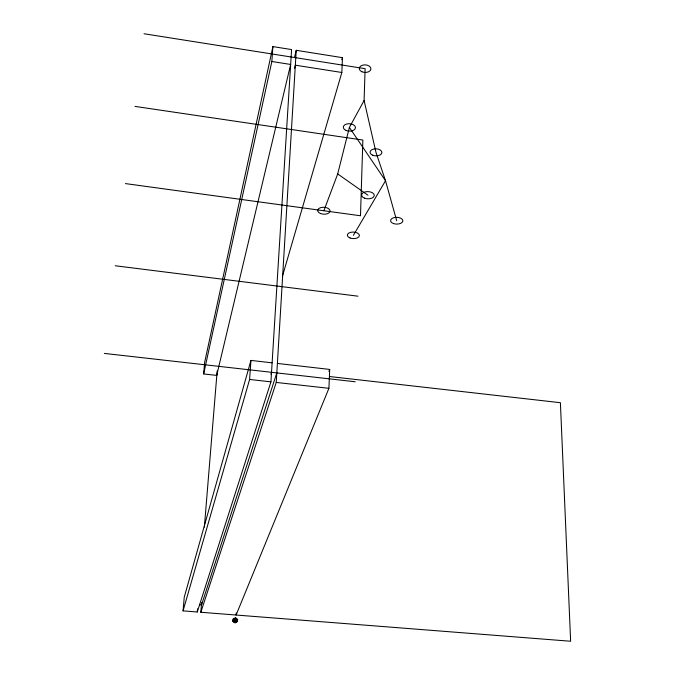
<?xml version="1.0" encoding="UTF-8"?>
<svg xmlns="http://www.w3.org/2000/svg" width="675" height="675" viewBox="0 0 675 675"><rect width="100%" height="100%" fill="white"/><g stroke="black" fill="none" stroke-linecap="round" stroke-linejoin="round"><path stroke-width="1.01" d="M396.706 220.725L385.518 180.74L375.983 152.364L364.103 100.516L365.108 68.681L144.028 33.75M236.25 612.925L236.107 615.026L328.919 388.319L329.695 369.427L277.391 363.437M282.378 276.413L341.845 72.487L342.453 57.662L296.232 50.313L294.519 57.468M329.442 376.515L560.393 402.697L570.637 641.25L200.829 612.267L276.244 382.438L296.232 50.313M272.118 362.838L250.94 360.416L184.241 597.206L183.06 610.875L197.277 611.989L270.937 381.848L291.583 49.57L272.902 46.6L204.652 362.365L203.648 373.942L216.7 375.401L290.655 64.454L271.856 61.501L272.902 46.6M183.06 610.875L249.607 379.46L250.94 360.416M200.829 612.267L201.589 602.826M199.775 604.775L201.547 604.918L201.715 602.817M197.277 611.989L197.539 608.833M216.7 375.401L216.861 373.477M204.365 527.099L217.173 370.988M232.816 621.008L233.018 619.287L233.879 618.443L235.432 617.844L236.714 618.663L237.625 619.65L237.414 621.363L236.562 622.215L235.001 622.814L232.816 621.008L235.001 622.814M203.648 373.942L271.856 61.501M294.595 68.251L295.338 65.188L341.845 72.487M323.873 210.752L337.694 173.931L349.38 127.44L364.103 100.516M341.871 59.687L342.453 57.662M270.894 374.313L271.527 372.305M201.547 604.918L276.817 372.904M328.911 371.385L329.695 369.427M233.542 621.219L234.2 619.633L233.879 618.443M236.562 622.215L236.242 621.025L236.9 619.439L235.432 617.844M353.371 235.356L385.518 180.74L349.38 127.44M233.719 621.996L234.487 620.882L234.056 619.211L235.55 618.317M234.892 622.333L236.377 621.439L235.955 619.768L236.714 618.663M233.018 619.287L234.056 619.211M236.377 621.439L237.414 621.363M234.2 619.633L235.955 619.768M234.487 620.882L236.242 621.025M249.607 379.46L270.937 381.848M276.244 382.438L328.919 388.319M104.363 353.413L355.261 381.772M115.239 265.764L357.952 296.182M125.432 183.592L360.484 215.764L362.863 140.062L135.008 106.405M236.9 619.439L237.625 619.65M337.694 173.931L367.942 195.218M372.676 155.216A5.932 3.544 1.8 0 0 381.898 152.71A5.932 3.544 1.8 0 0 373.376 149.107A5.932 3.544 1.8 0 0 372.676 155.216M346.073 130.452A6.092 3.729 2.9 0 0 355.463 127.803A6.092 3.729 2.9 0 0 346.613 124.006A6.092 3.729 2.9 0 0 346.073 130.452M350.063 237.997A6.05 3.282 2.3 0 0 359.404 235.685A6.05 3.282 2.3 0 0 350.629 232.335A6.05 3.282 2.3 0 0 350.063 237.997M364.424 198.129A6.345 3.611 2 0 0 374.271 195.581A6.345 3.611 2 0 0 365.124 191.903A6.345 3.611 2 0 0 364.424 198.129M393.567 223.602A6.159 3.409 1 0 0 402.865 220.826A6.159 3.409 1 0 0 393.685 217.704A6.159 3.409 1 0 0 393.567 223.602M320.574 213.553A6.235 3.468 3.2 0 0 330.1 211.106A6.235 3.468 3.2 0 0 320.946 207.554A6.235 3.468 3.2 0 0 320.574 213.553M361.884 71.753A5.839 3.805 2.5 0 0 370.929 69.044A5.839 3.805 2.5 0 0 362.5 65.188A5.839 3.805 2.5 0 0 361.884 71.753"/></g></svg>
